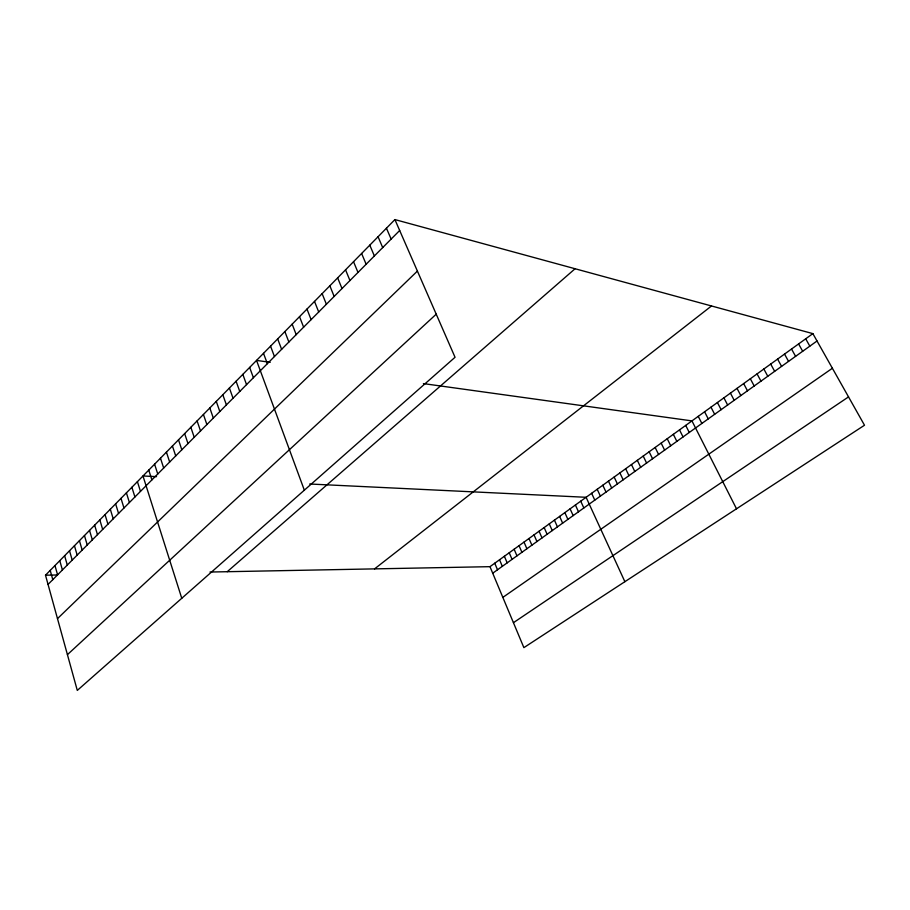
<?xml version="1.0" encoding="UTF-8"?>
<svg xmlns="http://www.w3.org/2000/svg" width="910" height="910" viewBox="0 0 910 910"><rect width="100%" height="100%" fill="white"/><g stroke="black" fill="none" stroke-linecap="round" stroke-linejoin="round"><path stroke-width="1.36" d="M394.917 219.583L455.046 357.277L77.293 690.417L45.5 575.2L394.917 219.583L812.869 333.629L864.5 425.232L523.876 647.636L489.978 566.668L209.994 572.037M48.048 584.425L399.672 230.492M57.489 618.629L417.406 271.089M67.431 654.654L436.231 314.177M227.227 571.707L575.074 268.746M374.556 568.886L711.495 305.976M489.978 566.668L812.869 333.629M492.719 573.209L817.021 341M502.832 597.392L832.388 368.266M513.433 622.69L848.529 396.897M45.5 575.2L57.432 574.972M156.531 476.635L142.984 475.987L181.761 598.291M309.696 484.006L586.097 497.292L624.874 581.683M270.236 362.316L256.54 360.417L304.338 490.183M423.412 383.599L691.953 420.898L736.509 508.804M805.703 338.804L809.82 346.153M798.593 343.935L802.677 351.271M791.541 349.03L795.59 356.345M784.534 354.081L788.549 361.384M777.595 359.097L781.576 366.377M770.702 364.068L774.649 371.337M763.854 369.005L767.778 376.262M757.074 373.896L760.965 381.142M750.34 378.765L754.197 385.988M743.652 383.588L747.485 390.799M737.02 388.377L740.82 395.566M730.434 393.12L734.199 400.298M723.905 397.841L727.636 405.007M717.421 402.516L721.13 409.671M710.983 407.168L714.657 414.3M704.59 411.775L708.242 418.896M698.254 416.348L701.872 423.457M685.708 425.402L689.268 432.477M679.508 429.884L683.046 436.936M673.343 434.32L676.858 441.361M667.235 438.734L670.715 445.763M661.172 443.113L664.618 450.12M655.143 447.47L658.567 454.454M649.16 451.781L652.561 458.754M643.222 456.069L646.601 463.031M637.33 460.323L640.674 467.274M631.472 464.544L634.793 471.482M625.659 468.741L628.958 475.657M619.892 472.904L623.157 479.809M614.159 477.045L617.401 483.927M608.46 481.151L611.691 488.022M602.818 485.235L606.014 492.082M597.199 489.284L600.384 496.121M591.625 493.3L594.787 500.125M580.728 501.171L583.833 507.962M575.404 505.016L578.487 511.795M570.104 508.838L573.175 515.606M564.848 512.626L567.885 519.383M559.627 516.402L562.642 523.136M554.44 520.145L557.432 526.867M549.276 523.864L552.256 530.575M544.157 527.561L547.115 534.261M539.073 531.235L542.007 537.912M534.022 534.875L536.934 541.552M528.994 538.504L531.895 545.158M524.012 542.098L526.89 548.741M386.443 228.217L391.141 239.08M519.053 545.682L521.908 552.313M514.127 549.231L516.96 555.851M378.06 236.737L382.7 247.577M509.236 552.768L512.057 559.366M504.379 556.272L507.177 562.858M369.79 245.154L374.374 255.96M499.545 559.764L502.32 566.338M494.744 563.222L497.508 569.785M361.611 253.481L366.138 264.253M353.535 261.705L357.994 272.443M345.55 269.826L349.952 280.542M337.655 277.868L342.001 288.538M329.852 285.808L334.152 296.444M322.14 293.657L326.383 304.259M314.519 301.415L318.705 311.982M306.977 309.082L311.118 319.626M299.526 316.669L303.622 327.179M292.167 324.165L296.205 334.641M284.875 331.57L288.868 342.024M277.675 338.907L281.622 349.326M270.554 346.153L274.445 356.538M263.502 353.33L267.358 363.682M249.647 367.435L253.401 377.718M242.833 374.374L246.542 384.634M236.088 381.233L239.751 391.459M229.411 388.024L233.04 398.216M222.813 394.747L226.397 404.904M216.284 401.39L219.822 411.525M209.823 407.964L213.315 418.065M203.419 414.471L206.888 424.538M197.095 420.909L200.518 430.953M190.838 427.29L194.217 437.289M184.639 433.592L187.983 443.568M178.508 439.837L181.807 449.779M172.434 446.014L175.71 455.933M166.428 452.134L169.658 462.018M160.478 458.185L163.675 468.036M154.586 464.18L157.749 473.996M148.762 470.106L151.89 479.9M137.41 481.663L140.47 491.389M131.882 487.282L134.919 496.985M126.41 492.856L129.413 502.525M120.996 498.361L123.965 508.007M115.627 503.833L118.562 513.445M110.315 509.236L113.215 518.825M105.048 514.605L107.915 524.16M99.827 519.906L102.671 529.438M94.651 525.172L97.472 534.67M89.533 530.382L92.319 539.857M84.459 535.546L87.224 544.988M79.432 540.665L82.162 550.084M74.449 545.727L77.157 555.123M69.524 550.755L72.197 560.116M64.633 555.737L67.283 565.064M59.776 560.662L62.403 569.967M54.975 565.554L57.58 574.836M50.221 570.399L52.791 579.647"/></g></svg>
